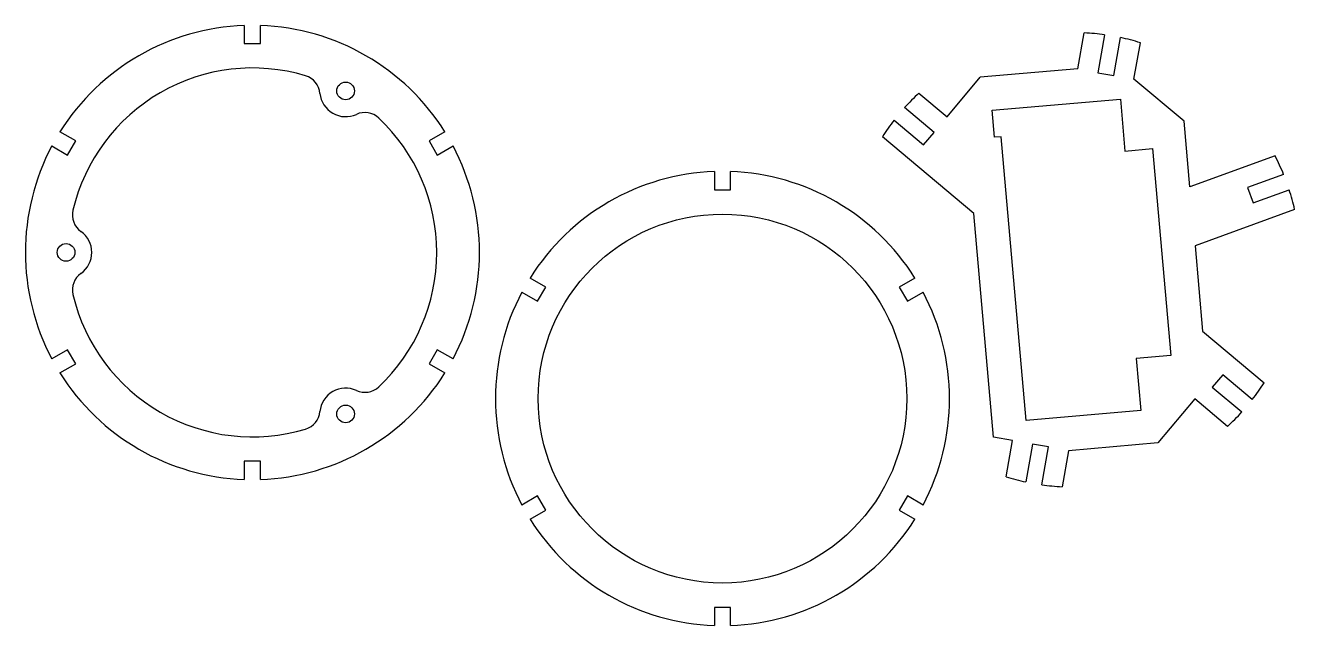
# Model space of a CAD drawing. Extents: x 6 to 193, y 6 to 95.
import ezdxf

# ---------------------------------------------------------------- set-up
doc = ezdxf.new("R2010")
doc.units = 0
doc.layers.get('0').update_dxf_attribs({"linetype": 'CONTINUOUS'})

msp = doc.modelspace()

# ---------------------------------------------------------------- linework, layer by layer
at = {"color": 7, "ltscale": 0.066963}
for p, q in [((38.144253, 94.645363), (38.144253, 91.966858)), ((40.544254, 91.966858), (40.544254, 94.645363)), ((13.270672, 77.606094), (10.951021, 78.945343)), ((67.737488, 78.945343), (65.417831, 77.606094)), ((82.623795, 56.055412), (80.304138, 57.394665)), ((137.090607, 57.394665), (134.77095, 56.055412)), ((79.104141, 55.316204), (81.42379, 53.976952)), ((135.970947, 53.976952), (138.290604, 55.316204)), ((10.951021, 43.388382), (13.270672, 44.727631)), ((65.417831, 44.727631), (67.737488, 43.388382)), ((38.144253, 30.366863), (38.144253, 27.688362)), ((40.544254, 27.688362), (40.544254, 30.366863)), ((81.42379, 25.255415), (79.104141, 23.916164)), ((138.290604, 23.916164), (135.970947, 25.255415)), ((80.304138, 21.837704), (82.623795, 23.176954)), ((134.77095, 23.176954), (137.090607, 21.837704)), ((107.497375, 8.816185), (107.497375, 6.137684)), ((109.897369, 6.137684), (109.897369, 8.816185))]:
    msp.add_line(p, q, dxfattribs=at)
at = {"color": 7, "ltscale": 0.06}
for p, q in [((38.144253, 91.966858), (40.544254, 91.966858)), ((164.08873, 87.670662), (166.452271, 87.253906)), ((138.375702, 77.034866), (139.918396, 78.873375)), ((12.070671, 75.527634), (13.270672, 77.606094)), ((65.417831, 77.606094), (66.617836, 75.527634)), ((107.497375, 70.416183), (109.897369, 70.416183)), ((186.156113, 70.720413), (186.976959, 68.465157)), ((81.42379, 53.976952), (82.623795, 56.055412)), ((134.77095, 56.055412), (135.970947, 53.976952)), ((13.270672, 44.727631), (12.070671, 46.806091)), ((66.617836, 46.806091), (65.417831, 44.727631)), ((182.510468, 43.134384), (180.967773, 41.295876)), ((156.79744, 32.498592), (154.433899, 32.915348)), ((40.544254, 30.366863), (38.144253, 30.366863)), ((82.623795, 23.176954), (81.42379, 25.255415)), ((135.970947, 25.255415), (134.77095, 23.176954)), ((109.897369, 8.816185), (107.497375, 8.816185))]:
    msp.add_line(p, q, dxfattribs=at)
at = {"color": 7, "ltscale": 0.134333}
for p, q in [((161.145142, 88.252998), (162.078201, 93.544701)), ((159.741028, 31.916248), (158.807968, 26.624554))]:
    msp.add_line(p, q, dxfattribs=at)
at = {"color": 7, "ltscale": 0.141963}
for p, q in [((165.074799, 93.262894), (164.08873, 87.670662)), ((139.918396, 78.873375), (135.568405, 82.523445)), ((180.967773, 41.295876), (185.317764, 37.645805)), ((154.433899, 32.915348), (153.44783, 27.323116)), ((155.811371, 26.906361), (156.79744, 32.498592))]:
    msp.add_line(p, q, dxfattribs=at)
at = {"color": 7, "ltscale": 0.141962}
for p, q in [((166.452271, 87.253906), (167.438339, 92.84613)), ((134.025726, 80.684937), (138.375702, 77.034866)), ((191.492157, 72.662575), (186.156113, 70.720413)), ((186.976959, 68.465157), (192.313004, 70.407318)), ((186.860443, 39.484314), (182.510468, 43.134384))]:
    msp.add_line(p, q, dxfattribs=at)
at = {"color": 7, "ltscale": 0.135892}
for p, q in [((169.406693, 86.732956), (170.350586, 92.086052)), ((137.682785, 84.665489), (141.846756, 81.171509)), ((150.535583, 28.083199), (151.479477, 33.436291))]:
    msp.add_line(p, q, dxfattribs=at)
at = {"color": 7, "ltscale": 0.361739}
msp.add_line((161.145142, 88.252998), (146.730652, 86.991898), dxfattribs=at)
at = {"color": 7, "ltscale": 0.18995}
msp.add_line((141.846756, 81.171509), (146.730652, 86.991898), dxfattribs=at)
at = {"color": 7, "ltscale": 0.242111}
msp.add_line((176.825424, 80.507912), (169.406693, 86.732956), dxfattribs=at)
at = {"color": 7, "ltscale": 0.475}
msp.add_line((148.476563, 82.125549), (167.404251, 83.781502), dxfattribs=at)
at = {"color": 7, "ltscale": 0.1925}
for p, q in [((167.404251, 83.781502), (168.075348, 76.110809)), ((169.746124, 45.540092), (170.417221, 37.869392))]:
    msp.add_line(p, q, dxfattribs=at)
at = {"color": 7, "ltscale": 0.1}
msp.add_line((148.82518, 78.14077), (148.476563, 82.125549), dxfattribs=at)
at = {"color": 7, "ltscale": 0.242993}
msp.add_line((177.672546, 70.82518), (176.825424, 80.507912), dxfattribs=at)
at = {"color": 7, "ltscale": 0.066962}
for p, q in [((9.751022, 76.866882), (12.070671, 75.527634)), ((66.617836, 75.527634), (68.937485, 76.866882)), ((107.497375, 73.094681), (107.497375, 70.416183)), ((109.897369, 70.416183), (109.897369, 73.094681)), ((12.070671, 46.806091), (9.751022, 45.466843)), ((68.937485, 45.466843), (66.617836, 46.806091))]:
    msp.add_line(p, q, dxfattribs=at)
at = {"color": 7, "ltscale": 0.440917}
msp.add_line((145.793854, 66.894073), (132.283371, 78.230721), dxfattribs=at)
at = {"color": 7, "ltscale": 0.025}
msp.add_line((149.821381, 78.227921), (148.82518, 78.14077), dxfattribs=at)
at = {"color": 7}
for p, q in [((153.481918, 36.387745), (149.821381, 78.227921)), ((172.15976, 76.468147), (174.826721, 45.984585)), ((148.677811, 33.930298), (145.793854, 66.894073))]:
    msp.add_line(p, q, dxfattribs=at)
at = {"color": 7, "ltscale": 0.1025}
msp.add_line((168.075348, 76.110809), (172.15976, 76.468147), dxfattribs=at)
at = {"color": 7, "ltscale": 0.334295}
msp.add_line((190.237915, 75.398605), (177.672546, 70.82518), dxfattribs=at)
at = {"color": 7, "ltscale": 0.390564}
msp.add_line((193.110886, 67.505188), (178.430481, 62.161953), dxfattribs=at)
at = {"color": 7, "ltscale": 0.316551}
msp.add_line((178.430481, 62.161953), (179.534042, 49.548115), dxfattribs=at)
at = {"color": 7, "ltscale": 0.29596}
msp.add_line((179.534042, 49.548115), (188.602798, 41.938534), dxfattribs=at)
at = {"color": 7, "ltscale": 0.1275}
msp.add_line((174.826721, 45.984585), (169.746124, 45.540092), dxfattribs=at)
at = {"color": 7, "ltscale": 0.211942}
msp.add_line((178.365524, 39.563194), (172.916183, 33.068924), dxfattribs=at)
at = {"color": 7, "ltscale": 0.157884}
msp.add_line((183.203384, 35.503761), (178.365524, 39.563194), dxfattribs=at)
at = {"color": 7, "ltscale": 0.425}
msp.add_line((170.417221, 37.869392), (153.481918, 36.387745), dxfattribs=at)
at = {"color": 7, "ltscale": 0.071122}
msp.add_line((151.479477, 33.436291), (148.677811, 33.930298), dxfattribs=at)
at = {"color": 7, "ltscale": 0.330637}
msp.add_line((172.916183, 33.068924), (159.741028, 31.916248), dxfattribs=at)
at = {"color": 7}
for centre, radius in [((53.094254, 84.982559), 1.3), ((108.697372, 39.616184), 27.200001), ((11.844254, 61.166862), 1.3), ((53.094254, 37.351166), 1.3)]:
    msp.add_circle(centre, radius, dxfattribs=at)
for centre, radius, start, end in [((39.344254, 61.166862), 33.5, 92.052823, 147.94717), ((39.344254, 61.166862), 33.5, 32.052826, 87.947175), ((160.443085, 60.084625), 33.5, 82.052825, 87.20231), ((160.443085, 60.084625), 33.5, 72.797699, 77.947171), ((39.344254, 61.166862), 27.200001, 73.234551, 166.765448), ((46.324852, 84.338211), 3, 5.437379, 73.234551), ((53.094254, 84.982559), 3.8, 185.437382, 294.562617), ((160.443085, 60.084625), 33.5, 132.797702, 137.947173), ((55.920929, 78.797913), 3, 46.765448, 114.562619), ((39.344254, 61.166862), 27.200001, 313.234552, 46.765443), ((160.443085, 60.084625), 33.5, 142.052827, 147.202298), ((39.344254, 61.166862), 33.5, 152.052825, 207.947172), ((39.344254, 61.166862), 33.5, 332.052816, 27.947177), ((160.443085, 60.084625), 33.5, 22.052824, 27.202307), ((108.697372, 39.616184), 33.5, 92.052823, 147.94717), ((108.697372, 39.616184), 33.5, 32.052826, 87.947175), ((160.443085, 60.084625), 33.5, 12.797696, 17.947168), ((15.786982, 66.707161), 3, 166.765448, 234.562629), ((11.844254, 61.166862), 3.8, 305.437371, 54.562621), ((15.786982, 55.626564), 3, 125.437379, 193.234549), ((39.344254, 61.166862), 27.200001, 193.234549, 286.765438), ((108.697372, 39.616184), 33.5, 152.052825, 207.947172), ((108.697372, 39.616184), 33.5, 332.052816, 27.947177), ((39.344254, 61.166862), 33.5, 212.052826, 267.947174), ((39.344254, 61.166862), 33.5, 272.052828, 327.947162), ((55.920929, 43.535812), 3, 245.437384, 313.234552), ((160.443085, 60.084625), 33.5, 322.052822, 327.202306), ((53.094254, 37.351166), 3.8, 65.437379, 174.562614), ((46.324852, 37.995518), 3, 286.765438, 354.562633), ((160.443085, 60.084625), 33.5, 312.797697, 317.947175), ((160.443085, 60.084625), 33.5, 252.797694, 257.947174), ((160.443085, 60.084625), 33.5, 262.052825, 267.202306), ((108.697372, 39.616184), 33.5, 212.052826, 267.947174), ((108.697372, 39.616184), 33.5, 272.052828, 327.947162)]:
    msp.add_arc(centre, radius, start, end, dxfattribs=at)

doc.saveas('drawing.dxf')
